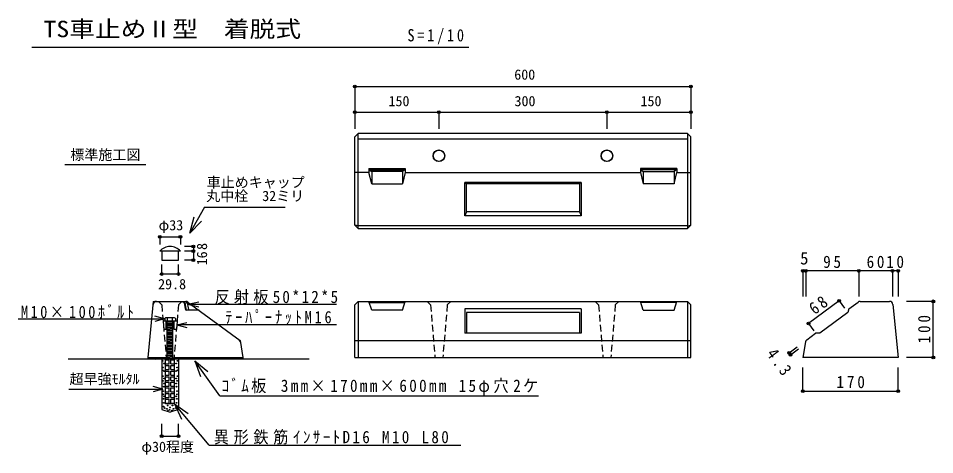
# Model space of a CAD drawing. Units: millimetres, scale not verified, with parts at other scales. Extents: x -928 to 709, y -327 to 452.
import ezdxf
from ezdxf.enums import TextEntityAlignment as Align

# ---------------------------------------------------------------- set-up
doc = ezdxf.new("R2010")
doc.units = ezdxf.units.MM
doc.header["$LTSCALE"] = 10
doc.header["$PDMODE"] = 32
doc.header["$PDSIZE"] = 5
doc.linetypes.add('DASHED1', pattern=[1.8, 1.2, -0.6])
doc.layers.add('0-1', color=7, linetype='Continuous')
doc.layers.add('0-3', color=7, linetype='Continuous')
doc.styles.add('ＭＳ ゴシック', font='')
doc.styles.get('ＭＳ ゴシック').set_extended_font_data('MS Gothic')

msp = doc.modelspace()

# ---------------------------------------------------------------- linework, layer by layer
at = {"layer": '0-1'}
for p, q in [((-320.7, 247.11), (-326.7, 241.11)), ((-320.7, 77.11), (-320.7, 247.11)), ((267.3, 247.11), (-320.7, 247.11)), ((267.3, 247.11), (267.3, 77.11)), ((267.3, 247.11), (273.3, 241.11)), ((-326.7, 83.11), (-326.7, 241.11)), ((-320.7, 237.11), (267.3, 237.11)), ((273.3, 83.11), (273.3, 241.11)), ((-301.7, 184.11), (-236.7, 184.11)), ((-301.7, 184.11), (-301.7, 177.11)), ((-301.08, 181.74), (-237.31, 181.74)), ((-236.7, 184.11), (-236.7, 177.11)), ((183.3, 184.11), (183.3, 177.11)), ((248.3, 184.11), (183.3, 184.11)), ((247.69, 181.74), (183.92, 181.74)), ((248.3, 184.11), (248.3, 177.11)), ((-301.7, 177.11), (-326.7, 177.11)), ((-296.7, 156.75), (-301.7, 177.11)), ((-241.7, 179.11), (-241.7, 156.75)), ((-236.7, 177.11), (-241.7, 156.75)), ((-236.7, 177.11), (183.3, 177.11)), ((183.3, 177.11), (188.3, 156.75)), ((188.3, 179.11), (188.3, 156.75)), ((243.3, 156.75), (248.3, 177.11)), ((248.3, 177.11), (273.3, 177.11)), ((-296.7, 156.75), (-241.7, 156.75)), ((-130.7, 99.82), (-130.7, 159.4)), ((77.3, 159.4), (-130.7, 159.4)), ((-130.7, 159.4), (-127.7, 157.12)), ((-127.7, 107.21), (-127.7, 157.12)), ((74.3, 157.12), (-127.7, 157.12)), ((77.3, 159.4), (74.3, 157.12)), ((243.3, 156.75), (188.3, 156.75)), ((-127.7, 107.21), (-130.7, 99.82)), ((74.3, 107.21), (77.3, 99.82)), ((-326.7, 83.11), (-320.7, 77.11)), ((-320.7, 82.11), (-326.7, 83.11)), ((267.3, 82.11), (-320.7, 82.11)), ((273.3, 83.11), (267.3, 77.11)), ((267.3, 82.11), (273.3, 83.11)), ((-320.7, 77.11), (267.3, 77.11)), ((-638.34, 36.67), (-674.99, 36.67)), ((-671.66, 36.67), (-671.66, 20.67)), ((-686.7, -52.89), (-696.7, -152.89)), ((-686.7, -52.89), (-626.7, -52.89)), ((-633.7, -52.89), (-631.33, -54.85)), ((-631.33, -54.85), (-628.7, -68.89)), ((-630.6, -56.02), (-631.09, -56.11)), ((-628.7, -68.89), (-631.09, -56.11)), ((-630.6, -56.02), (-628.2, -68.8)), ((-626.7, -52.89), (-531.7, -122.89)), ((-326.7, -58.89), (-320.7, -52.89)), ((-326.7, -152.89), (-326.7, -58.89)), ((-320.7, -52.89), (-320.7, -152.89)), ((-320.7, -52.89), (267.3, -52.89)), ((-301.07, -54.89), (-301.07, -52.89)), ((-301.07, -54.89), (-237.31, -54.89)), ((-241.7, -68.89), (-236.7, -52.89)), ((-237.31, -52.89), (-237.31, -54.89)), ((188.3, -68.89), (183.3, -52.89)), ((183.92, -52.89), (183.92, -54.89)), ((247.68, -54.89), (183.92, -54.89)), ((247.68, -54.89), (247.68, -52.89)), ((273.3, -58.89), (267.3, -52.89)), ((267.3, -52.89), (267.3, -152.89)), ((273.3, -152.89), (273.3, -58.89)), ((555.59, -65.94), (571.72, -54.06)), ((575.28, -52.89), (627.87, -52.89)), ((633.84, -58.29), (643.3, -152.89)), ((-628.2, -68.8), (-628.7, -68.89)), ((-604.98, -68.89), (-628.7, -68.89)), ((-130.7, -65.94), (-130.7, -109.84)), ((77.3, -65.94), (-130.7, -65.94)), ((74.3, -72.96), (-127.7, -72.96)), ((-127.7, -72.96), (-127.7, -109.74)), ((553.31, -72.96), (503.4, -109.74)), ((555.59, -65.94), (553.31, -72.96)), ((480.26, -121.45), (496.02, -109.84)), ((503.4, -109.74), (496.02, -109.84)), ((-531.7, -122.89), (-526.7, -152.89)), ((-326.7, -122.89), (273.3, -122.89)), ((477.9, -125.29), (473.3, -152.89)), ((-408.57, -155.89), (-838.71, -155.89)), ((-326.7, -152.89), (273.3, -152.89)), ((643.3, -152.89), (473.3, -152.89))]:
    msp.add_line(p, q, dxfattribs=at)
at = {"layer": '0-1', "linetype": 'DASHED1'}
for p, q in [((-677.7, -52.89), (-671.7, -58.89)), ((-671.7, -58.89), (-663.7, -152.89)), ((-641.7, -58.89), (-649.7, -152.89)), ((-635.7, -52.89), (-641.7, -58.89)), ((-197.7, -52.89), (-191.7, -58.89)), ((-191.7, -58.89), (-183.7, -152.89)), ((-161.7, -58.89), (-169.7, -152.89)), ((-155.7, -52.89), (-161.7, -58.89)), ((102.3, -52.89), (108.3, -58.89)), ((108.3, -58.89), (116.3, -152.89)), ((138.3, -58.89), (130.3, -152.89)), ((144.3, -52.89), (138.3, -58.89))]:
    msp.add_line(p, q, dxfattribs=at)
at = {"layer": '0-1'}
for points in [[(-301.7, 184.11), (-301.08, 181.74), (-296.7, 179.11)], [(-236.7, 184.11), (-237.31, 181.74), (-241.7, 179.11)], [(183.3, 184.11), (183.92, 181.74), (188.3, 179.11)], [(248.3, 184.11), (247.69, 181.74), (243.3, 179.11)], [(-241.7, 179.11), (-296.7, 179.11), (-296.7, 156.75)], [(188.3, 179.11), (243.3, 179.11), (243.3, 156.75)], [(77.3, 159.4), (77.3, 99.82), (-130.7, 99.82)], [(74.3, 157.12), (74.3, 107.21), (-127.7, 107.21)], [(-671.66, 20.67), (-641.66, 20.67), (-641.66, 36.67)], [(-628.3, -68.31), (-623.38, -67.38), (-625.59, -55.59), (-630.51, -56.51)], [(-241.7, -68.89), (-296.7, -68.89), (-301.7, -52.89)], [(188.3, -68.89), (243.3, -68.89), (248.3, -52.89)], [(77.3, -65.94), (77.3, -109.84), (-130.7, -109.84)], [(74.3, -72.96), (74.3, -109.74), (-127.7, -109.74)]]:
    msp.add_lwpolyline(points, dxfattribs=at)
for centre, radius in [((-176.7, 207.11), 10.5), ((-176.7, 207.11), 10), ((123.3, 207.11), 10.5), ((123.3, 207.11), 10)]:
    msp.add_circle(centre, radius, dxfattribs=at)
for centre, radius, start, end in [((-656.66, 21.17), 24, 40.22818, 139.77182), ((-681.27, -58.89), 6, 90, 174.28941), ((-628.67, -58.89), 6, 53.61566, 90), ((-628.67, -58.89), 6, 53.61565, 90), ((575.28, -58.89), 6, 90, 126.38435), ((627.87, -58.89), 6, 5.71059, 90), ((-537.21, -126.28), 6, 9.46233, 53.61566), ((483.82, -126.28), 6, 126.38435, 170.53768)]:
    msp.add_arc(centre, radius, start, end, dxfattribs=at)
at = {"layer": '0-3', "color": 2}
msp.add_line((-903.61, 401.04), (-123.52, 401.04), dxfattribs=at)
at = {"layer": '0-3'}
for p, q in [((-326.7, 330.85), (273.3, 330.85)), ((-326.7, 330.85), (-326.7, 255.4)), ((273.3, 330.85), (273.3, 255.4)), ((-326.7, 285.07), (273.3, 285.07)), ((-176.7, 285.07), (-176.7, 255.4)), ((123.3, 285.07), (123.3, 255.4)), ((-844.56, 191.72), (-699.92, 191.72)), ((-595.26, 115.49), (-451, 115.49)), ((-621.3, 68.86), (-600.39, 90.37)), ((-674.99, 62.31), (-638.34, 62.31)), ((-674.99, 62.31), (-674.99, 48.39)), ((-638.34, 62.31), (-638.34, 48.39)), ((-615.21, 45.17), (-631.12, 45.17)), ((-615.21, 36.67), (-631.12, 36.67)), ((-615.21, 45.17), (-615.21, 20.67)), ((-615.21, 20.67), (-631.12, 20.67)), ((-671.7, -4.02), (-671.7, 12.9)), ((-641.7, -4.02), (-641.7, 12.9)), ((643.3, 1.42), (473.3, 1.42)), ((473.3, 1.42), (473.3, -43.96)), ((478.3, 1.42), (478.3, -43.96)), ((573.3, 1.42), (573.3, -43.96)), ((633.3, 1.42), (633.3, -43.96)), ((643.3, 1.42), (643.3, -43.96)), ((-671.7, -4.02), (-641.7, -4.02)), ((-624.75, -58.07), (-605.39, -53.49)), ((-624.75, -58.07), (-359.82, -58.07)), ((-624.75, -58.07), (-605.39, -62.65)), ((537.93, -52.09), (483.19, -92.43)), ((537.93, -52.09), (547.58, -65.19)), ((706.08, -52.89), (658.15, -52.89)), ((706.08, -152.89), (706.08, -52.89)), ((-666.85, -84.07), (-684.24, -79.42)), ((-927.73, -84.07), (-666.85, -84.07)), ((-666.85, -84.07), (-684.24, -88.73)), ((-666.2, -83.76), (-666.2, -88.26)), ((-648.7, -82.26), (-664.7, -82.26)), ((-663.7, -103.26), (-663.7, -88.26)), ((-661.7, -155.89), (-661.7, -88.26)), ((-661.7, -90.26), (-651.7, -89.63)), ((-661.7, -92.26), (-651.7, -91.63)), ((-661.7, -94.26), (-651.7, -93.63)), ((-661.7, -96.26), (-651.7, -95.63)), ((-661.7, -98.26), (-651.7, -97.63)), ((-661.2, -88.26), (-661.2, -82.26)), ((-652.2, -88.26), (-652.2, -82.26)), ((-651.7, -155.89), (-651.7, -88.26)), ((-649.7, -103.26), (-649.7, -88.26)), ((-647.2, -83.76), (-647.2, -88.26)), ((-644.2, -88.26), (-645.47, -103.26)), ((-644.4, -95.08), (-627.02, -90.42)), ((-644.4, -95.08), (-627.02, -99.73)), ((-359.82, -95.08), (-644.4, -95.08)), ((483.19, -92.43), (492.84, -105.52)), ((-663.7, -103.26), (-667.92, -103.26)), ((-661.7, -100.26), (-651.7, -99.63)), ((-661.7, -102.26), (-651.7, -101.63)), ((-661.7, -104.26), (-651.7, -103.63)), ((-661.7, -106.26), (-651.7, -105.63)), ((-661.7, -108.26), (-651.7, -107.63)), ((-661.7, -110.26), (-651.7, -109.63)), ((-661.7, -112.26), (-651.7, -111.63)), ((-661.7, -114.26), (-651.7, -113.63)), ((-645.47, -103.26), (-649.7, -103.26)), ((-661.7, -116.26), (-651.7, -115.63)), ((-661.7, -118.26), (-651.7, -117.63)), ((-661.7, -120.26), (-651.7, -119.63)), ((-661.7, -122.26), (-651.7, -121.63)), ((-661.7, -124.26), (-651.7, -123.63)), ((-661.7, -126.26), (-651.7, -125.63)), ((-661.7, -128.26), (-651.7, -127.63)), ((-661.7, -130.26), (-651.7, -129.63)), ((-661.7, -132.26), (-651.7, -131.63)), ((-661.7, -134.26), (-651.7, -133.63)), ((-661.7, -136.26), (-651.7, -135.63)), ((-661.7, -138.26), (-651.7, -137.63)), ((-661.7, -140.26), (-651.7, -139.63)), ((-661.7, -142.26), (-651.7, -141.63)), ((-661.7, -144.26), (-651.7, -143.63)), ((-661.7, -146.26), (-651.7, -145.63)), ((448.67, -144.72), (462.9, -134.24)), ((448.67, -144.72), (451.22, -148.19)), ((451.22, -148.19), (465.45, -137.7)), ((-696.7, -152.89), (-696.7, -155.89)), ((-696.7, -152.89), (-664.2, -152.89)), ((-526.7, -155.89), (-696.7, -155.89)), ((-684.51, -155.89), (-681.51, -152.89)), ((-683.8, -155.89), (-680.8, -152.89)), ((-683.1, -155.89), (-680.1, -152.89)), ((-671.7, -155.89), (-671.7, -245.89)), ((-664.7, -157.39), (-658.2, -157.39)), ((-664.2, -155.89), (-664.2, -152.89)), ((-661.7, -148.26), (-651.7, -147.63)), ((-661.7, -150.26), (-651.7, -149.63)), ((-661.7, -152.26), (-651.7, -151.63)), ((-661.7, -154.26), (-651.7, -153.63)), ((-658.2, -164.39), (-658.2, -157.39)), ((-655.82, -155.89), (-651.7, -155.63)), ((-655.2, -157.39), (-648.7, -157.39)), ((-655.2, -164.39), (-655.2, -157.39)), ((-649.2, -152.89), (-526.7, -152.89)), ((-649.2, -155.89), (-649.2, -152.89)), ((-648.7, -235.89), (-648.7, -155.89)), ((-641.7, -155.89), (-641.7, -245.89)), ((-633.6, -155.89), (-630.6, -152.89)), ((-632.89, -155.89), (-629.89, -152.89)), ((-632.18, -155.89), (-629.18, -152.89)), ((-616.63, -155.89), (-613.63, -152.89)), ((-615.92, -155.89), (-612.92, -152.89)), ((-615.21, -155.89), (-612.21, -152.89)), ((-612.8, -158.93), (-602.14, -186.97)), ((-599.66, -155.89), (-596.66, -152.89)), ((-598.95, -155.89), (-595.95, -152.89)), ((-598.24, -155.89), (-595.24, -152.89)), ((-582.69, -155.89), (-579.69, -152.89)), ((-581.98, -155.89), (-578.98, -152.89)), ((-581.27, -155.89), (-578.27, -152.89)), ((-565.72, -155.89), (-562.72, -152.89)), ((-565.01, -155.89), (-562.01, -152.89)), ((-564.3, -155.89), (-561.3, -152.89)), ((-548.75, -155.89), (-545.75, -152.89)), ((-548.04, -155.89), (-545.04, -152.89)), ((-547.33, -155.89), (-544.33, -152.89)), ((-531.78, -155.89), (-528.78, -152.89)), ((-531.07, -155.89), (-528.07, -152.89)), ((-530.36, -155.89), (-527.36, -152.89)), ((-526.7, -152.89), (-526.7, -155.89)), ((706.08, -152.89), (658.15, -152.89)), ((-664.7, -164.39), (-658.2, -164.39)), ((-664.7, -167.39), (-658.2, -167.39)), ((-664.7, -177.39), (-658.2, -177.39)), ((-655.2, -164.39), (-648.7, -164.39)), ((-655.2, -174.39), (-655.2, -167.39)), ((-655.2, -167.39), (-648.7, -167.39)), ((-655.2, -174.39), (-648.7, -174.39)), ((-655.2, -184.39), (-655.2, -177.39)), ((-655.2, -177.39), (-648.7, -177.39)), ((473.3, -213.13), (473.3, -171.05)), ((643.3, -213.13), (643.3, -171.05)), ((-664.7, -187.39), (-658.2, -187.39)), ((-655.2, -184.39), (-648.7, -184.39)), ((-655.2, -194.39), (-655.2, -187.39)), ((-655.2, -187.39), (-648.7, -187.39)), ((-655.2, -194.39), (-648.7, -194.39)), ((-837.63, -209.57), (-669.47, -209.57)), ((-669.47, -209.57), (-686.86, -204.91)), ((-669.47, -209.57), (-686.86, -214.23)), ((-664.7, -197.39), (-658.2, -197.39)), ((-664.7, -207.39), (-658.2, -207.39)), ((-655.2, -204.39), (-655.2, -197.39)), ((-655.2, -197.39), (-648.7, -197.39)), ((-655.2, -204.39), (-648.7, -204.39)), ((-655.2, -214.39), (-655.2, -207.39)), ((-655.2, -207.39), (-648.7, -207.39)), ((-664.7, -217.39), (-658.2, -217.39)), ((-664.7, -227.39), (-658.2, -227.39)), ((-655.2, -214.39), (-648.7, -214.39)), ((-655.2, -224.39), (-655.2, -217.39)), ((-655.2, -217.39), (-648.7, -217.39)), ((-655.2, -224.39), (-648.7, -224.39)), ((-655.2, -234.39), (-655.2, -227.39)), ((-655.2, -227.39), (-648.7, -227.39)), ((-567.69, -221.46), (1.33, -221.46)), ((473.3, -213.13), (643.3, -213.13)), ((-655.2, -234.39), (-648.7, -234.39)), ((-648.7, -235.89), (-636.11, -263.12)), ((-671.7, -245.89), (-656.7, -250.89)), ((-641.7, -245.89), (-656.7, -250.89)), ((-671.7, -293.51), (-671.7, -271.69)), ((-641.7, -293.51), (-641.7, -271.69)), ((-671.7, -293.51), (-641.7, -293.51)), ((-587.19, -309.7), (-137.74, -309.7))]:
    msp.add_line(p, q, dxfattribs=at)
for points in [[(-595.26, 115.49), (-621.3, 68.86), (-613.95, 97.94)], [(-644.2, -88.26), (-669.2, -88.26), (-667.92, -103.26)], [(-648.7, -235.89), (-664.7, -235.89), (-664.7, -155.89)], [(-567.69, -221.46), (-612.8, -158.93), (-589.55, -177.89)], [(-664.7, -174.39), (-658.2, -174.39), (-658.2, -167.39)], [(-664.7, -184.39), (-658.2, -184.39), (-658.2, -177.39)], [(-664.7, -194.39), (-658.2, -194.39), (-658.2, -187.39)], [(-664.7, -204.39), (-658.2, -204.39), (-658.2, -197.39)], [(-664.7, -214.39), (-658.2, -214.39), (-658.2, -207.39)], [(-664.7, -224.39), (-658.2, -224.39), (-658.2, -217.39)], [(-664.7, -234.39), (-658.2, -234.39), (-658.2, -227.39)], [(-587.19, -309.7), (-648.7, -235.89), (-624.18, -253.18)]]:
    msp.add_lwpolyline(points, dxfattribs=at)
for centre in [(-670.03, -158.99), (-667.62, -163.91), (-645.77, -163.91), (-643.36, -158.99), (-669.91, -175.98), (-669.4, -170.88), (-667.29, -177.7), (-646.1, -177.7), (-643.99, -170.88), (-643.48, -175.98), (-669.73, -186.3), (-669.4, -194.74), (-667.38, -190.52), (-646.01, -190.52), (-643.99, -194.74), (-643.66, -186.3), (-669.08, -213.24), (-667.94, -205.29), (-667.7, -199.38), (-645.7, -199.38), (-645.45, -205.29), (-644.31, -213.24), (-668.96, -218.97), (-668.64, -226.88), (-667.38, -222.45), (-646.01, -222.45), (-644.75, -226.88), (-644.43, -218.97), (-668.64, -240.78), (-668.01, -234.15), (-666.75, -243.31), (-662.64, -244.89), (-661.06, -238.89), (-656.88, -242.38), (-652.33, -238.89), (-650.75, -244.89), (-646.64, -243.31), (-645.38, -234.15), (-644.75, -240.78), (-660.43, -247.74), (-657.53, -246.63), (-652.97, -247.74)]:
    msp.add_circle(centre, 0.7, dxfattribs=at)
for centre, start, end in [((-664.7, -83.76), 90, 180), ((-648.7, -83.76), 0, 90)]:
    msp.add_arc(centre, 1.5, start, end, dxfattribs=at)
for p in [(-326.7, 330.85), (273.3, 330.85), (-326.7, 285.07), (-176.7, 285.07), (123.3, 285.07), (273.3, 285.07), (-674.99, 62.31), (-638.34, 62.31), (-615.21, 45.17), (-615.21, 36.67), (-615.21, 20.67), (473.3, 1.42), (478.3, 1.42), (573.3, 1.42), (633.3, 1.42), (643.3, 1.42), (-671.7, -4.02), (-641.7, -4.02), (537.93, -52.09), (706.08, -52.89), (483.19, -92.43), (448.67, -144.72), (451.22, -148.19), (706.08, -152.89), (473.3, -213.13), (643.3, -213.13), (-671.7, -293.51), (-641.7, -293.51)]:
    msp.add_point(p, dxfattribs=at)

# ---------------------------------------------------------------- texts
at = {"layer": '0-3', "style": 'ＭＳ ゴシック', "width": 1.15}
msp.add_text('TS車止めⅡ型\u3000着脱式', height=29.33, dxfattribs=at).set_placement((-882.77, 409.97), align=Align.BOTTOM_LEFT)
at = {"layer": '0-3', "style": 'ＭＳ ゴシック'}
for s, height, p in [('600', 18.33, (-42.13, 337.43)), ('150', 18.33, (-266.7, 290.07)), ('300', 18.33, (-41.7, 290.07)), ('150', 18.33, (183.3, 290.07)), ('標準施工図', 18.33, (-834.82, 194.23)), ('車止めキャップ', 18.33, (-591.35, 145.04)), ('丸中栓\u300032ミリ', 18.33, (-592.22, 120.71)), ('φ33', 18.33, (-677.18, 68.5)), ('5', 21.99, (468.3, 6.42)), ('29.8', 18.33, (-678.08, -36.72)), ('超早強ﾓﾙﾀﾙ', 18.33, (-836.24, -206.05)), ('φ30程度', 18.33, (-707.92, -327.14))]:
    msp.add_text(s, height=height, dxfattribs=at).set_placement(p, align=Align.BOTTOM_LEFT)
for s, p in [('8', (-585.17, 38.92)), ('16', (-585.17, 11.44))]:
    msp.add_text(s, height=18.33, rotation=90, dxfattribs=at).set_placement(p, align=Align.BOTTOM_LEFT)
at = {"layer": '0-3', "char_height": 21.99, "attachment_point": 7, "style": 'ＭＳ ゴシック'}
for s, insert in [('\\T1.39;\\W0.85;S=1/10', (-232.93, 405.95)), ('\\T1.36;\\W0.9;95', (509.55, 6.42)), ('\\T1.36;\\W0.9;60', (587.05, 6.42)), ('\\T1.36;\\W0.9;10', (622.05, 6.42)), ('\\T1.28;\\W0.9;反射板50*12*5', (-577.2, -58.29)), ('\\T1.35;\\W0.85;M10×100ﾎﾞﾙﾄ\\~', (-923, -83.6)), ('\\T1.39;\\W0.85;ﾃｰﾊﾟｰﾅｯﾄM16', (-558.09, -93.83)), ('\\T1.31;\\W0.9;ｺﾞﾑ板\\~3mm×170mm×600mm\\~15φ穴2ケ', (-564.98, -220.43)), ('\\T1.38;\\W0.9;170', (533.3, -208.13)), ('\\T1.31;\\W0.9;異形鉄筋ｲﾝｻｰﾄD16\\~M10\\~L80', (-578.71, -308.67))]:
    msp.add_mtext(s, dxfattribs=dict(at, insert=insert))
for s, insert, rotation in [('\\T1.36;\\W0.9;68', (494.51, -77.87), 36.384), ('\\T1.38;\\W0.9;100', (701.08, -127.89), 90), ('\\T1.38;\\W0.9;4.3', (406.94, -147.09), 306.384)]:
    msp.add_mtext(s, dxfattribs=dict(at, insert=insert, rotation=rotation))

doc.saveas('drawing.dxf')
